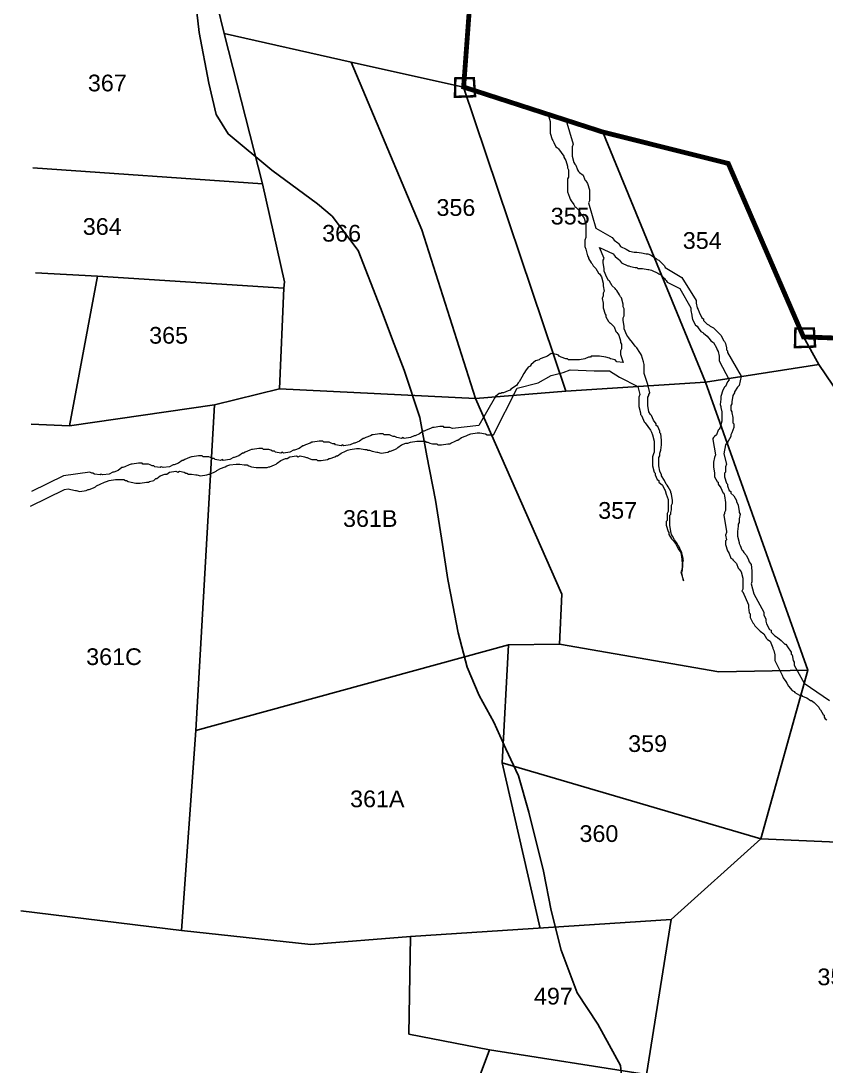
# Model space of a CAD drawing. Header units: inches. Extents: x -72 to 3350, y -615 to 1801.
# Drawn here: x 509.6 to 676.3, y 988.1 to 1204.4 of the extents above; entities that cross this region are included whole.
import ezdxf
from ezdxf.enums import TextEntityAlignment as Align

# ---------------------------------------------------------------- set-up
doc = ezdxf.new("R2010")
doc.units = ezdxf.units.IN
doc.header["$LTSCALE"] = 15
doc.header["$MEASUREMENT"] = 0
for name, color, linetype in [('BOUNDARY', 5, 'Continuous'), ('PLOT', 255, 'Continuous'), ('PLOT NO', 7, 'Continuous'), ('ROAD', 50, 'Continuous'), ('STONES', 3, 'Continuous'), ('STREAM', 130, 'Continuous')]:
    doc.layers.add(name, color=color, linetype=linetype)
doc.styles.get("Standard").update_dxf_attribs({"font": 'arial.ttf'})

msp = doc.modelspace()

# ---------------------------------------------------------------- linework, layer by layer
at = {"layer": 'BOUNDARY', "const_width": 1}
msp.add_lwpolyline([(609.14, 1526.86), (612.34, 1499.38), (624.54, 1436.52), (620.02, 1392.08), (615.49, 1349.77), (619.72, 1348.92), (619.07, 1345.61), (608.65, 1285.26), (604.27, 1231.63), (601.25, 1190.7), (630.1, 1181.38), (656.05, 1174.89), (671.63, 1138.99), (792.89, 1134.64), (853.05, 1125.01), (867.92, 1122.94), (939.64, 1129.17), (999.13, 1120.28), (1000.11, 1155.58), (1040.6, 1149.46), (1033.53, 1117.22), (1110.6, 1138.88), (1118.08, 1141.08)], dxfattribs=at)
at = {"layer": 'PLOT', "color": 0}
for points in [[(601.25, 1190.7), (577.95, 1195.88), (551.63, 1201.75), (550.22, 1207.74), (566.88, 1218.58), (580.11, 1243.78), (592.87, 1279.22), (608.65, 1285.26)], [(551.63, 1201.75), (559.57, 1170.7), (564.12, 1150.4), (564, 1149.06), (563.14, 1128.26)], [(577.95, 1195.88), (592.56, 1161.13), (603.74, 1126.25), (622.45, 1127.77)], [(601.25, 1190.7), (622.45, 1127.77), (651.33, 1129.64)], [(630.1, 1181.38), (651.33, 1129.64), (672.55, 1069.99), (662.79, 1035.1)], [(559.57, 1170.7), (512.05, 1173.96)], [(564, 1149.06), (525.41, 1151.56), (512.56, 1152.28)], [(525.41, 1151.56), (519.64, 1120.59)], [(671.63, 1138.99), (674.83, 1133.27), (714.25, 1075.14), (743.87, 1015.8), (763.49, 973.78), (767.69, 951.06), (764.18, 932.12), (763.21, 876.7), (762.39, 857.72), (764.26, 817.48), (796.37, 782.51), (800.39, 767.59), (818.91, 750.97), (836.11, 748.7), (845.24, 754.05)], [(674.83, 1133.27), (651.33, 1129.64)], [(603.74, 1126.25), (563.14, 1128.26), (549.66, 1124.94), (519.64, 1120.59), (511.71, 1120.93)], [(545.79, 1057.5), (549.66, 1124.94)], [(603.74, 1126.25), (621.6, 1085.78), (621.08, 1075.42)], [(509.56, 1020.22), (542.79, 1016.15), (569.61, 1013.21), (590.28, 1014.9), (644.23, 1018.42), (662.79, 1035.1), (711.77, 1032.94), (705.32, 1063.89), (714.25, 1075.14)], [(672.55, 1069.99), (654.13, 1069.66), (621.08, 1075.42), (610.52, 1075.26), (545.79, 1057.5)], [(610.52, 1075.26), (609.23, 1050.86), (617.12, 1016.56)], [(545.79, 1057.5), (542.79, 1016.15)], [(609.23, 1050.86), (662.79, 1035.1)], [(606.6, 991.46), (639.13, 986.34), (644.23, 1018.42)], [(590.28, 1014.9), (589.92, 994.71), (606.6, 991.46), (591.43, 950.86), (577.26, 919.3), (537.56, 933.2), (533.73, 914.21)]]:
    msp.add_lwpolyline(points, dxfattribs=at)
at = {"layer": 'ROAD'}
msp.add_lwpolyline([(545.5, 1210.5), (546.5, 1202), (548.5, 1191.5), (550, 1185), (552.5, 1181), (561.5, 1173.5), (571, 1166.5), (574, 1164), (579.41, 1156.86), (579.41, 1156.86), (584, 1145), (586.89, 1137.51), (588.95, 1132.13), (592.2, 1122.31), (593.66, 1114.41), (595.42, 1105.2), (596.89, 1096.03), (597.96, 1088.77), (599.04, 1083.5), (600.11, 1077.75), (601.96, 1070.63), (604.5, 1064.78), (607.54, 1059.28), (609.98, 1053.72), (612.61, 1048.16), (614.76, 1040.61), (617.79, 1028.42), (619.35, 1020.3), (621.44, 1012.08), (624.75, 1003.25), (629.05, 996.75), (633.71, 988.17), (634.58, 978.89)], dxfattribs=at)
at = {"layer": 'STONES', "color": 3, "const_width": 0.5}
for points in [[(599.54, 1192.53), (603.36, 1192.55), (603.62, 1188.8), (599.45, 1188.68), (599.54, 1192.53)], [(669.96, 1140.72), (673.78, 1140.74), (674.04, 1136.99), (669.87, 1136.87), (669.96, 1140.72)]]:
    msp.add_lwpolyline(points, dxfattribs=at)
at = {"layer": 'STREAM', "color": 4, "lineweight": 0}
for points in [[(618.61, 1185.49), (619.18, 1183.6), (619.18, 1183.03), (619.18, 1182.09), (619.18, 1181.9), (619.18, 1181.14), (619.56, 1179.82), (619.75, 1179.63), (619.94, 1179.25), (620.32, 1178.3), (620.69, 1178.12), (620.88, 1177.93), (621.45, 1177.17), (622.02, 1176.41), (622.02, 1176.22), (622.4, 1175.47), (622.77, 1174.33), (622.77, 1173.96), (622.96, 1173.58), (622.96, 1172.63), (622.96, 1172.25), (622.96, 1172.06), (622.77, 1171.69), (622.77, 1171.12), (622.77, 1169.98), (622.77, 1169.79), (622.77, 1169.04), (623.15, 1167.9), (623.34, 1167.53), (623.53, 1167.15), (624.1, 1166.39), (624.29, 1166.01), (624.48, 1165.82), (625.04, 1165.26), (625.61, 1164.31), (625.8, 1164.12), (626.18, 1163.55), (626.56, 1162.23), (626.56, 1161.85), (626.56, 1161.66), (626.56, 1160.53), (626.56, 1160.15), (626.56, 1159.96), (626.56, 1159.58), (626.37, 1159.02), (626.37, 1158.07), (626.37, 1157.69), (626.56, 1157.12), (626.93, 1155.8), (627.12, 1155.42), (627.12, 1155.23), (627.69, 1154.29), (627.88, 1154.1), (628.07, 1153.72), (628.64, 1153.15), (629.2, 1152.21), (629.39, 1152.02), (629.77, 1151.45), (630.15, 1150.13), (630.15, 1149.75), (630.15, 1149.56), (630.34, 1148.43), (630.15, 1148.05), (630.15, 1147.86), (630.15, 1147.48), (629.96, 1146.91), (630.15, 1145.97), (630.15, 1145.59), (630.15, 1145.02), (630.53, 1143.7), (630.72, 1143.51), (630.72, 1143.13), (631.28, 1142.19), (631.47, 1142), (631.66, 1141.81), (632.42, 1141.05), (632.8, 1140.1), (632.99, 1139.92), (633.36, 1139.35), (633.74, 1138.21), (633.74, 1137.84), (633.93, 1137.46), (633.93, 1136.51), (633.74, 1136.13), (633.74, 1135.76), (633.74, 1135.38), (634.31, 1133.68), (632.99, 1133.86), (632.61, 1134.24), (631.66, 1134.43), (631.47, 1134.62), (630.72, 1134.81), (629.39, 1135), (629.2, 1135), (628.83, 1135), (627.69, 1135), (627.5, 1134.81), (627.12, 1134.81), (626.37, 1134.43), (625.23, 1134.24), (625.04, 1134.24), (624.29, 1134.24), (622.96, 1134.24), (622.77, 1134.43), (622.4, 1134.43), (621.45, 1134.81), (621.07, 1135), (620.88, 1135.19), (620.51, 1135.38), (619.37, 1135.57), (618.61, 1135), (618.05, 1134.81), (617.1, 1134.43), (616.91, 1134.24), (616.16, 1134.05), (615.21, 1133.3), (615.02, 1132.92), (614.64, 1132.73), (614.08, 1131.97), (613.89, 1131.59), (613.7, 1131.41), (613.32, 1130.65), (612.75, 1129.7), (612.56, 1129.51), (612.18, 1128.95), (611.05, 1128.19), (610.86, 1128), (610.48, 1127.81), (609.54, 1127.43), (609.16, 1127.43), (608.97, 1127.25), (608.59, 1127.25), (607.83, 1126.68), (604.43, 1120.63), (598.95, 1120.06), (598.38, 1120.25), (597.24, 1120.25), (597.06, 1120.44), (596.3, 1120.44), (595.16, 1120.25), (594.79, 1120.25), (594.41, 1120.06), (593.46, 1119.68), (593.08, 1119.49), (592.9, 1119.49), (592.14, 1118.92), (591.19, 1118.55), (591, 1118.55), (590.25, 1118.17), (588.92, 1117.98), (588.73, 1118.17), (588.36, 1117.98), (587.41, 1118.17), (587.03, 1118.36), (586.65, 1118.36), (586.28, 1118.55), (585.9, 1118.74), (584.76, 1118.74), (584.57, 1118.92), (583.82, 1118.92), (582.49, 1118.74), (582.31, 1118.74), (581.93, 1118.55), (580.98, 1118.17), (580.6, 1117.98), (580.41, 1117.98), (579.66, 1117.41), (578.71, 1117.03), (578.52, 1117.03), (577.77, 1116.66), (576.44, 1116.47), (576.25, 1116.66), (575.88, 1116.47), (574.74, 1116.66), (574.55, 1116.84), (574.17, 1116.84), (573.8, 1117.03), (573.42, 1117.22), (572.28, 1117.22), (572.09, 1117.41), (571.34, 1117.41), (570.01, 1117.22), (569.82, 1117.22), (569.45, 1117.03), (568.5, 1116.66), (568.12, 1116.47), (567.93, 1116.47), (567.18, 1115.9), (566.23, 1115.52), (566.04, 1115.52), (565.29, 1115.14), (563.96, 1114.95), (563.77, 1115.14), (563.39, 1114.95), (562.26, 1115.14), (562.07, 1115.33), (561.69, 1115.33), (561.31, 1115.52), (560.94, 1115.71), (559.8, 1115.71), (559.61, 1115.9), (558.86, 1115.9), (557.53, 1115.71), (557.34, 1115.71), (556.96, 1115.52), (556.02, 1115.14), (555.64, 1114.95), (555.45, 1114.95), (554.7, 1114.39), (553.75, 1114.01), (553.56, 1114.01), (552.8, 1113.63), (551.48, 1113.44), (551.29, 1113.63), (550.91, 1113.44), (549.78, 1113.63), (549.59, 1113.82), (549.21, 1113.82), (548.83, 1114.01), (548.45, 1114.2), (547.32, 1114.2), (547.13, 1114.39), (546.37, 1114.39), (545.05, 1114.2), (544.86, 1114.2), (544.48, 1114.01), (543.54, 1113.63), (543.16, 1113.44), (542.97, 1113.44), (542.21, 1112.87), (541.27, 1112.5), (541.08, 1112.5), (540.32, 1112.12), (539, 1111.93), (538.62, 1112.12), (538.43, 1111.93), (537.3, 1112.12), (537.11, 1112.31), (536.73, 1112.31), (536.35, 1112.5), (535.97, 1112.68), (534.84, 1112.68), (534.65, 1112.87), (533.89, 1112.87), (532.57, 1112.68), (532.38, 1112.68), (532, 1112.5), (531.06, 1112.12), (530.68, 1111.93), (530.49, 1111.93), (529.73, 1111.36), (528.79, 1110.98), (528.6, 1110.98), (527.84, 1110.6), (526.52, 1110.41), (526.14, 1110.6), (525.95, 1110.41), (524.82, 1110.6), (524.44, 1110.79), (524.25, 1110.79), (523.87, 1110.98), (518.39, 1110.23), (511.77, 1107.01)], [(622.4, 1183.98), (623.91, 1178.87), (623.72, 1178.3), (623.72, 1177.36), (623.72, 1176.98), (623.72, 1176.41), (624.1, 1175.09), (624.29, 1174.71), (624.48, 1174.52), (624.85, 1173.58), (625.04, 1173.2), (625.23, 1173.01), (625.99, 1172.44), (626.37, 1171.5), (626.56, 1171.31), (626.93, 1170.74), (627.31, 1169.42), (627.31, 1169.04), (627.31, 1168.66), (627.31, 1167.71), (627.31, 1167.34), (627.31, 1167.15), (627.12, 1166.77), (628.64, 1161.47), (632.04, 1159.58), (632.42, 1159.02), (633.18, 1158.45), (633.36, 1158.26), (633.74, 1157.69), (634.88, 1157.12), (635.26, 1156.94), (635.63, 1156.75), (636.58, 1156.56), (636.96, 1156.56), (637.15, 1156.56), (638.09, 1156.37), (639.04, 1156.18), (639.42, 1156.18), (639.98, 1155.99), (641.12, 1155.23), (641.31, 1155.04), (641.69, 1154.86), (642.44, 1154.1), (642.63, 1153.91), (642.82, 1153.72), (643.01, 1153.34), (646.41, 1151.26), (649.44, 1146.53), (649.44, 1145.97), (649.63, 1145.02), (649.82, 1144.64), (650.01, 1144.08), (650.57, 1142.94), (650.95, 1142.75), (650.95, 1142.37), (651.71, 1141.62), (652.09, 1141.43), (652.28, 1141.24), (653.03, 1140.86), (653.79, 1140.1), (653.98, 1139.92), (654.54, 1139.35), (655.11, 1138.21), (655.3, 1138.02), (655.49, 1137.65), (655.68, 1136.7), (655.68, 1136.32), (655.87, 1136.13), (655.87, 1135.76), (658.71, 1130.84), (658.33, 1128.95), (657.95, 1128.57), (657.38, 1127.62), (657.38, 1127.43), (657, 1126.87), (656.81, 1125.54), (656.81, 1125.17), (656.62, 1124.79), (656.62, 1123.84), (656.81, 1123.46), (656.81, 1123.27), (657, 1122.33), (657, 1121.19), (657.19, 1121), (657.19, 1120.25), (656.81, 1119.11), (656.62, 1118.74), (656.62, 1118.36), (656.06, 1117.41), (655.87, 1117.22), (655.87, 1117.03), (655.49, 1116.66), (655.11, 1114.76), (655.68, 1112.68), (655.49, 1112.12), (655.49, 1110.98), (655.3, 1110.79), (655.3, 1110.04), (655.68, 1108.71), (655.87, 1108.52), (655.87, 1108.15), (656.25, 1107.2), (656.62, 1107.01), (656.62, 1106.63), (657.19, 1106.07), (657.76, 1105.12), (657.76, 1104.93), (658.14, 1104.17), (658.33, 1102.85), (658.33, 1102.66), (658.52, 1102.28), (658.33, 1101.34), (658.33, 1100.96), (658.33, 1100.58), (658.14, 1100.2), (658.14, 1099.82), (657.95, 1098.69), (657.95, 1098.5), (657.95, 1097.74), (658.33, 1096.42), (658.33, 1096.23), (658.52, 1095.85), (658.89, 1094.91), (659.08, 1094.72), (659.27, 1094.34), (659.84, 1093.77), (660.22, 1092.83), (660.41, 1092.45), (660.79, 1091.88), (660.97, 1090.56), (660.97, 1090.37), (660.97, 1089.99), (660.97, 1088.86), (660.97, 1088.67), (660.97, 1088.29), (660.79, 1087.91), (661.35, 1085.83), (663.43, 1082.05), (663.43, 1081.48), (663.81, 1080.54), (663.81, 1080.16), (664, 1079.59), (664.57, 1078.46), (664.95, 1078.27), (664.95, 1077.89), (665.7, 1077.13), (666.08, 1076.94), (666.27, 1076.75), (667.03, 1076.19), (667.78, 1075.43), (667.97, 1075.43), (668.35, 1074.86), (669.11, 1073.73), (669.11, 1073.35), (669.3, 1073.16), (669.48, 1072.03), (669.67, 1071.65), (669.67, 1071.46), (669.67, 1071.08), (671.75, 1067.3), (677.05, 1063.71)], [(511.58, 1103.99), (518.58, 1107.39), (519.33, 1107.58), (519.9, 1107.39), (520.85, 1107.2), (521.03, 1107.2), (521.79, 1107.01), (523.11, 1107.2), (523.49, 1107.39), (523.68, 1107.39), (524.63, 1107.77), (525.01, 1107.96), (525.19, 1108.15), (525.95, 1108.52), (526.9, 1108.9), (527.27, 1109.09), (527.84, 1109.28), (529.17, 1109.47), (529.54, 1109.47), (529.92, 1109.47), (530.87, 1109.47), (531.25, 1109.28), (531.44, 1109.28), (531.81, 1109.09), (532.38, 1108.9), (533.33, 1108.71), (533.52, 1108.71), (534.27, 1108.71), (535.6, 1108.9), (535.97, 1108.9), (536.16, 1109.09), (537.11, 1109.28), (537.49, 1109.66), (537.68, 1109.66), (538.43, 1110.23), (539.38, 1110.6), (539.76, 1110.6), (540.32, 1110.98), (541.65, 1111.17), (542.03, 1110.98), (542.4, 1111.17), (543.35, 1110.98), (543.73, 1110.79), (543.92, 1110.79), (544.29, 1110.6), (544.86, 1110.6), (545.81, 1110.41), (546, 1110.41), (546.75, 1110.23), (548.08, 1110.41), (548.45, 1110.6), (548.64, 1110.6), (549.59, 1110.98), (549.97, 1111.17), (550.16, 1111.36), (550.91, 1111.74), (551.86, 1112.12), (552.24, 1112.31), (552.8, 1112.5), (554.13, 1112.68), (554.51, 1112.68), (554.88, 1112.68), (555.83, 1112.5), (556.21, 1112.5), (556.4, 1112.5), (556.78, 1112.31), (557.34, 1112.12), (558.29, 1111.93), (558.48, 1111.93), (559.23, 1111.93), (560.56, 1111.93), (560.94, 1112.12), (561.13, 1112.12), (562.07, 1112.5), (562.45, 1112.68), (562.64, 1112.87), (563.39, 1113.44), (564.34, 1113.82), (564.72, 1113.82), (565.29, 1114.2), (566.61, 1114.39), (566.99, 1114.2), (567.37, 1114.39), (568.31, 1114.2), (568.69, 1114.01), (568.88, 1114.01), (569.26, 1113.82), (569.82, 1113.63), (570.77, 1113.63), (570.96, 1113.44), (571.72, 1113.44), (573.04, 1113.63), (573.42, 1113.82), (573.61, 1113.82), (574.55, 1114.2), (574.93, 1114.39), (575.12, 1114.39), (575.88, 1114.95), (576.82, 1115.33), (577.2, 1115.52), (577.77, 1115.71), (579.09, 1115.9), (579.47, 1115.9), (579.66, 1115.9), (580.79, 1115.71), (581.17, 1115.71), (581.36, 1115.52), (581.74, 1115.52), (582.31, 1115.33), (583.25, 1115.14), (583.44, 1115.14), (584.2, 1114.95), (585.52, 1115.14), (585.9, 1115.33), (586.09, 1115.33), (587.03, 1115.71), (587.41, 1115.9), (587.6, 1116.09), (588.36, 1116.66), (589.3, 1117.03), (589.68, 1117.03), (590.25, 1117.22), (591.57, 1117.41), (591.95, 1117.41), (592.14, 1117.41), (593.27, 1117.41), (593.65, 1117.22), (593.84, 1117.22), (594.22, 1117.03), (594.79, 1116.84), (595.73, 1116.84), (595.92, 1116.66), (596.68, 1116.66), (598, 1116.84), (598.38, 1116.84), (598.57, 1117.03), (599.51, 1117.41), (599.89, 1117.6), (600.08, 1117.6), (600.84, 1118.17), (601.78, 1118.55), (602.16, 1118.74), (602.73, 1118.92), (604.05, 1119.11), (604.43, 1119.11), (604.62, 1119.11), (605.75, 1118.92), (606.13, 1118.74), (606.32, 1118.74), (606.7, 1118.74), (607.46, 1118.74), (612.37, 1128.38), (616.72, 1129.51), (619.37, 1131.03), (621.83, 1131.59), (623.34, 1132.16), (628.26, 1131.97), (631.47, 1131.97), (633.55, 1130.65), (637.34, 1128.76), (637.71, 1127.06), (637.52, 1126.49), (637.52, 1125.54), (637.52, 1125.17), (637.52, 1124.6), (637.9, 1123.27), (637.9, 1122.9), (638.09, 1122.71), (638.47, 1121.76), (638.66, 1121.38), (638.85, 1121.19), (639.42, 1120.44), (639.98, 1119.68), (640.17, 1119.3), (640.36, 1118.74), (640.74, 1117.41), (640.74, 1117.22), (640.74, 1116.84), (640.74, 1115.71), (640.74, 1115.52), (640.74, 1115.14), (640.55, 1114.76), (640.36, 1114.2), (640.36, 1113.25), (640.36, 1113.06), (640.36, 1112.31), (640.74, 1110.98), (640.93, 1110.79), (640.93, 1110.41), (641.31, 1109.47), (641.69, 1109.28), (641.69, 1108.9), (642.44, 1108.33), (642.82, 1107.39), (643.01, 1107.2), (643.2, 1106.44), (643.58, 1105.31), (643.58, 1104.93), (643.58, 1104.55), (643.58, 1103.61), (643.58, 1103.23), (643.58, 1102.85), (643.39, 1102.47), (643.39, 1102.09), (643.39, 1100.96), (643.2, 1100.77), (643.2, 1100.01), (643.58, 1098.69), (643.77, 1098.5), (643.77, 1098.12), (644.33, 1097.18), (644.52, 1096.99), (644.71, 1096.8), (645.28, 1096.04), (645.66, 1095.1), (645.85, 1094.91), (646.22, 1094.34), (646.41, 1093.02), (646.41, 1092.64), (646.6, 1092.26), (646.6, 1091.31), (646.41, 1090.94), (646.41, 1090.75), (646.22, 1090.37), (646.79, 1088.48), (646.41, 1090.18), (646.6, 1090.75), (646.6, 1091.88), (646.6, 1092.07), (646.79, 1092.83), (646.41, 1094.15), (646.41, 1094.34), (646.22, 1094.72), (645.85, 1095.66), (645.66, 1095.85), (645.47, 1096.23), (644.9, 1096.99), (644.52, 1097.74), (644.33, 1098.12), (644.14, 1098.69), (643.95, 1100.01), (643.95, 1100.39), (643.95, 1100.58), (643.95, 1101.72), (643.95, 1102.09), (644.14, 1102.28), (644.14, 1102.66), (644.33, 1103.23), (644.33, 1104.17), (644.52, 1104.55), (644.52, 1105.12), (644.33, 1106.44), (644.14, 1106.82), (644.14, 1107.01), (643.58, 1107.96), (643.39, 1108.33), (643.2, 1108.52), (642.82, 1109.28), (642.25, 1110.23), (642.25, 1110.41), (641.87, 1111.17), (641.69, 1112.31), (641.69, 1112.68), (641.69, 1113.06), (641.69, 1114.01), (641.87, 1114.39), (641.87, 1114.76), (641.87, 1114.95), (642.06, 1115.52), (642.25, 1116.66), (642.25, 1116.84), (642.25, 1117.6), (642.06, 1118.92), (641.87, 1119.11), (641.87, 1119.49), (641.5, 1120.44), (641.12, 1120.63), (641.12, 1121), (640.55, 1121.76), (640.17, 1122.71), (639.98, 1122.9), (639.61, 1123.46), (639.42, 1124.79), (639.42, 1125.17), (639.42, 1125.35), (639.42, 1126.49), (639.61, 1126.87), (639.61, 1127.06), (639.79, 1127.43), (639.42, 1129.14), (638.66, 1131.41), (638.66, 1131.97), (638.66, 1132.92), (638.66, 1133.3), (638.47, 1133.86), (638.09, 1135.19), (637.9, 1135.57), (637.71, 1135.76), (637.15, 1136.7), (636.96, 1136.89), (636.77, 1137.08), (636.2, 1137.84), (635.63, 1138.59), (635.44, 1138.78), (635.07, 1139.35), (634.5, 1140.67), (634.5, 1141.05), (634.5, 1141.24), (634.31, 1142.37), (634.31, 1142.75), (634.31, 1142.94), (634.5, 1143.32), (634.5, 1143.89), (634.5, 1144.83), (634.31, 1145.21), (634.31, 1145.78), (633.93, 1147.1), (633.74, 1147.29), (633.55, 1147.67), (632.99, 1148.61), (632.8, 1148.8), (632.61, 1148.99), (632.04, 1149.56), (631.47, 1150.51), (631.28, 1150.69), (630.91, 1151.26), (630.34, 1152.59), (630.34, 1152.78), (630.34, 1153.15), (630.15, 1154.29), (630.15, 1154.48), (630.15, 1154.86), (630.34, 1155.23), (629.39, 1157.5), (632.23, 1156.18), (632.61, 1155.61), (633.36, 1155.04), (633.55, 1154.86), (633.93, 1154.29), (635.26, 1153.72), (635.44, 1153.72), (635.82, 1153.53), (636.77, 1153.34), (637.15, 1153.34), (637.34, 1153.15), (638.28, 1153.15), (639.42, 1152.96), (639.61, 1152.96), (640.17, 1152.78), (641.5, 1152.21), (641.69, 1152.02), (642.06, 1151.83), (642.82, 1151.07), (643.01, 1150.88), (643.2, 1150.69), (643.39, 1150.32), (646.03, 1148.99), (648.3, 1145.02), (648.3, 1144.45), (648.49, 1143.51), (648.49, 1143.32), (648.68, 1142.56), (649.25, 1141.43), (649.63, 1141.24), (649.82, 1140.86), (650.38, 1140.1), (650.76, 1139.92), (650.95, 1139.73), (651.71, 1139.16), (652.28, 1138.4), (652.46, 1138.21), (653.03, 1137.84), (653.6, 1136.7), (653.79, 1136.32), (653.98, 1135.94), (654.17, 1135), (654.17, 1134.62), (654.17, 1134.43), (654.17, 1134.05), (656.25, 1130.08), (655.87, 1129.7), (655.49, 1128.76), (655.3, 1128.57), (654.92, 1128), (654.54, 1126.68), (654.54, 1126.3), (654.54, 1126.11), (654.36, 1124.98), (654.54, 1124.6), (654.54, 1124.41), (654.73, 1123.46), (654.73, 1122.52), (654.73, 1122.14), (654.73, 1121.57), (654.36, 1120.25), (654.17, 1119.87), (653.98, 1119.68), (653.6, 1118.74), (653.22, 1118.36), (653.03, 1118.17), (652.84, 1117.98), (652.84, 1117.79), (653.41, 1114.58), (653.22, 1114.01), (653.03, 1113.06), (653.03, 1112.68), (653.03, 1112.12), (653.22, 1110.79), (653.22, 1110.41), (653.22, 1110.04), (653.79, 1109.09), (653.98, 1108.9), (653.98, 1108.52), (654.54, 1107.77), (654.92, 1106.82), (655.11, 1106.63), (655.3, 1106.07), (655.49, 1104.74), (655.49, 1104.36), (655.49, 1103.99), (655.49, 1103.04), (655.3, 1102.66), (655.3, 1102.47), (655.11, 1102.09), (655.68, 1098.69), (655.68, 1098.5), (655.49, 1097.93), (655.68, 1096.99), (655.49, 1096.8), (655.49, 1096.04), (655.87, 1094.72), (656.06, 1094.53), (656.25, 1094.15), (656.62, 1093.21), (657, 1093.02), (657, 1092.83), (657.76, 1092.07), (658.14, 1091.13), (658.33, 1090.94), (658.71, 1090.37), (659.08, 1089.05), (659.08, 1088.67), (659.08, 1088.48), (659.08, 1087.34), (659.08, 1086.97), (659.08, 1086.78), (658.89, 1086.4), (659.08, 1086.21), (660.22, 1083.56), (660.22, 1082.99), (660.41, 1081.86), (660.6, 1081.67), (660.6, 1080.91), (661.16, 1079.78), (661.35, 1079.59), (661.54, 1079.21), (662.3, 1078.46), (662.49, 1078.27), (662.68, 1078.08), (663.43, 1077.51), (664, 1076.56), (664.19, 1076.38), (664.76, 1076), (665.32, 1074.67), (665.32, 1074.48), (665.51, 1074.11), (665.7, 1073.16), (665.7, 1072.78), (665.7, 1072.4), (665.7, 1072.03), (667.03, 1069.38), (667.21, 1069), (667.4, 1068.43), (667.97, 1067.68), (668.16, 1067.3), (668.54, 1066.73), (669.3, 1065.79), (669.67, 1065.6), (669.86, 1065.41), (670.81, 1064.84), (671.19, 1064.84), (671.38, 1064.65), (672.32, 1064.27), (673.08, 1063.71), (673.27, 1063.71), (673.83, 1063.33), (674.78, 1062.38), (674.97, 1062), (675.16, 1061.81), (675.72, 1060.87), (675.91, 1060.68), (675.91, 1060.3), (676.1, 1059.92), (676.48, 1059.73)]]:
    msp.add_lwpolyline(points, dxfattribs=at)

# ---------------------------------------------------------------- texts
at = {"layer": 'PLOT NO'}
for s, p in [('367', (527.46, 1191.54)), ('356', (599.65, 1165.77)), ('355', (623.32, 1163.99)), ('364', (526.41, 1161.84)), ('366', (575.98, 1160.44)), ('354', (650.67, 1158.94)), ('365', (540.15, 1139.32)), ('357', (633.15, 1103.08)), ('361B', (581.91, 1101.4)), ('361C', (528.85, 1072.81)), ('359', (639.35, 1054.82)), ('361A', (583.37, 1043.38)), ('360', (629.27, 1036.19)), ('353', (678.55, 1006.54)), ('497', (619.84, 1002.55))]:
    msp.add_text(s, height=3.456, dxfattribs=at).set_placement(p, align=Align.MIDDLE_CENTER)

doc.saveas('drawing.dxf')
